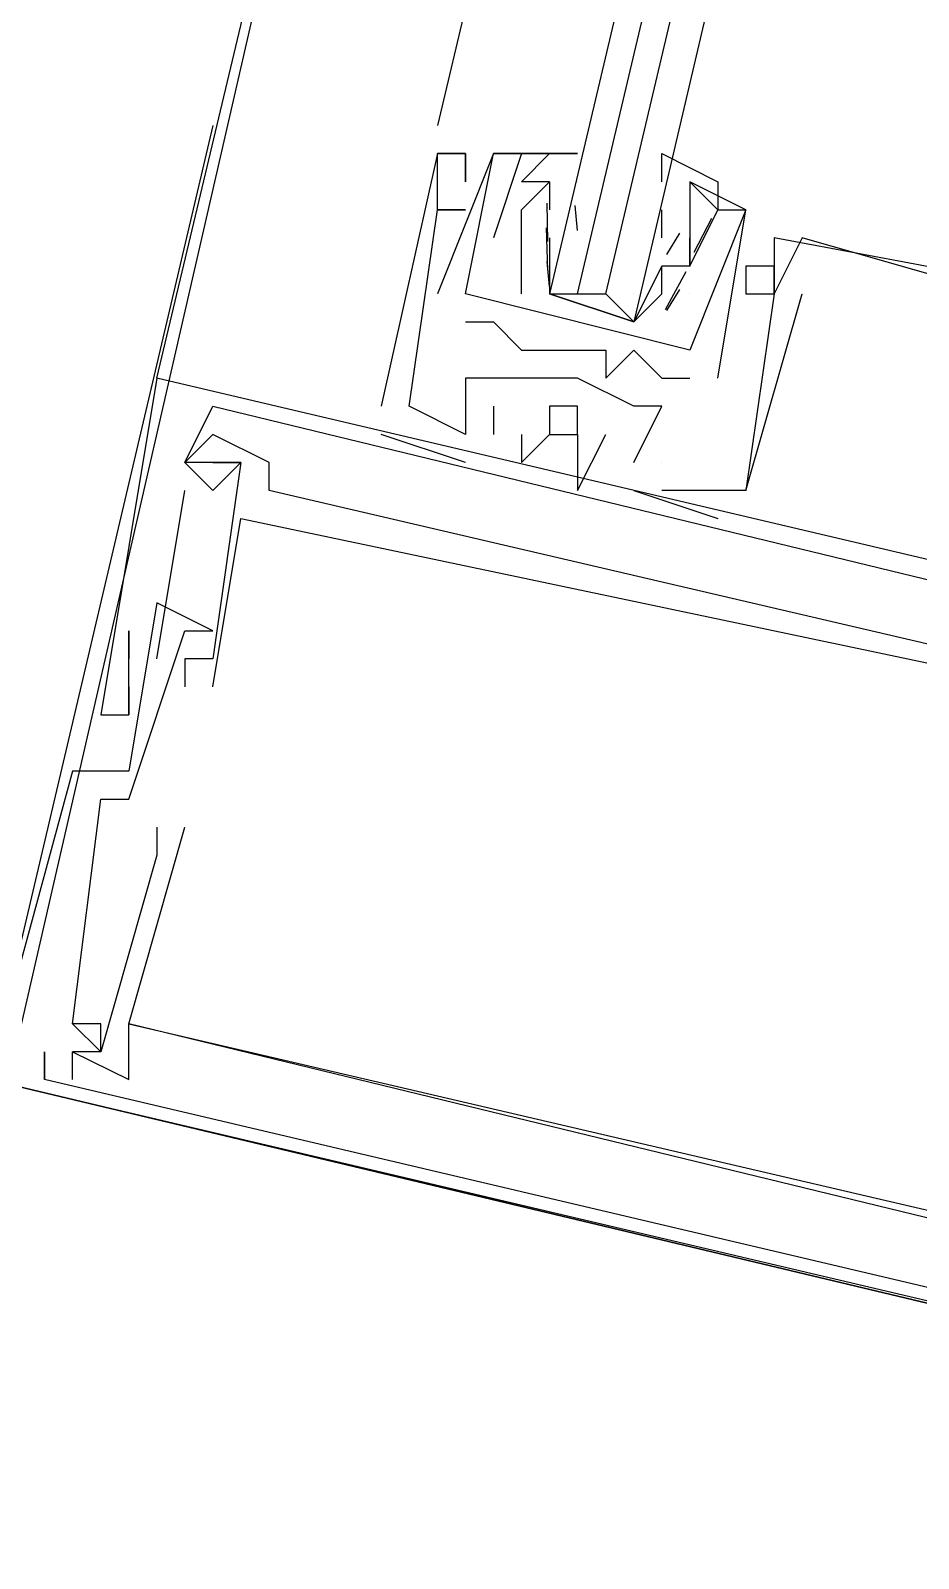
# Model space of a CAD drawing. Header units: feet. Extents: x -84 to 198, y -22 to 181.
# Drawn here: x 123.633 to 124.055, y 144.11 to 144.836 of the extents above; entities that cross this region are included whole.
import ezdxf

# ---------------------------------------------------------------- set-up
doc = ezdxf.new("R2010")
doc.units = ezdxf.units.FT
doc.layers.add('A-LINEA', color=7, linetype='CONTINUOUS')
doc.layers.add('A-MURO-CONCRETO', color=8, linetype='CONTINUOUS')

msp = doc.modelspace()

# ---------------------------------------------------------------- linework, layer by layer
at = {"layer": 'A-LINEA'}
for p, q in [((123.6933, 144.6711), (125.5467, 152.4444)), ((124.2133, 146.4178), (123.8267, 144.7911)), ((123.72, 144.7911), (123.6133, 144.3378)), ((123.8267, 144.7778), (123.8267, 144.7778)), ((123.8267, 144.7778), (123.8267, 144.7778)), ((123.8267, 144.7778), (123.8267, 144.7778)), ((123.8267, 144.7778), (123.8267, 144.7778)), ((123.8267, 144.7778), (123.8267, 144.7778)), ((123.8267, 144.7778), (123.8267, 144.7778)), ((123.84, 144.7778), (123.84, 144.7778)), ((123.84, 144.7778), (123.84, 144.7778)), ((123.84, 144.7778), (123.84, 144.7778)), ((123.84, 144.7778), (123.84, 144.7778)), ((123.84, 144.7778), (123.84, 144.7778)), ((123.84, 144.7778), (123.84, 144.7778)), ((123.8533, 144.7778), (123.8533, 144.7778)), ((123.8533, 144.7778), (123.8533, 144.7778)), ((123.8533, 144.7778), (123.8533, 144.7778)), ((123.8533, 144.7778), (123.8533, 144.7778)), ((123.8667, 144.7778), (123.8667, 144.7778)), ((123.8667, 144.7778), (123.8667, 144.7778)), ((123.88, 144.7778), (123.88, 144.7778)), ((123.88, 144.7778), (123.88, 144.7778)), ((123.84, 144.7644), (123.84, 144.7644)), ((123.84, 144.7644), (123.84, 144.7644)), ((123.84, 144.7644), (123.84, 144.7644)), ((123.88, 144.7644), (123.88, 144.7644)), ((123.88, 144.7644), (123.88, 144.7511)), ((123.88, 144.7644), (123.88, 144.7644)), ((123.8933, 144.7644), (123.8933, 144.7644)), ((123.9467, 144.7644), (123.9467, 144.7644)), ((123.9467, 144.7644), (123.9467, 144.7644)), ((123.8267, 144.7511), (123.8267, 144.7511)), ((123.8267, 144.7511), (123.8267, 144.7511)), ((123.8267, 144.7511), (123.8267, 144.7511)), ((123.8267, 144.7511), (123.8267, 144.7511)), ((123.8267, 144.7511), (123.8267, 144.7511)), ((123.8267, 144.7511), (123.8267, 144.7511)), ((123.84, 144.7511), (123.84, 144.7511)), ((123.84, 144.7511), (123.84, 144.7511)), ((123.84, 144.7511), (123.84, 144.7511)), ((123.8667, 144.7378), (123.8667, 144.7511)), ((123.8667, 144.7511), (123.8667, 144.7511)), ((123.8667, 144.7378), (123.8667, 144.7511)), ((123.8667, 144.7511), (123.8667, 144.7511)), ((123.8792, 144.736), (123.8789, 144.7543)), ((123.88, 144.7511), (123.88, 144.7511)), ((123.8932, 144.7413), (123.8922, 144.7532)), ((123.9333, 144.7511), (123.9333, 144.7511)), ((123.9333, 144.7378), (123.9333, 144.7511)), ((123.9333, 144.7511), (123.9333, 144.7511)), ((123.9333, 144.7511), (123.9333, 144.7511)), ((123.9467, 144.7511), (123.9467, 144.7511)), ((123.9467, 144.7511), (123.9467, 144.7511)), ((123.96, 144.7511), (123.96, 144.7511)), ((123.96, 144.7511), (123.96, 144.7511)), ((123.9733, 144.7511), (123.9733, 144.7511)), ((123.9733, 144.7511), (123.9733, 144.7511)), ((123.9733, 144.7511), (123.9733, 144.7511)), ((123.9733, 144.7511), (123.9733, 144.7511)), ((123.8791, 144.7222), (123.8786, 144.7426)), ((123.9418, 144.74), (123.9356, 144.7298)), ((123.957, 144.747), (123.9485, 144.7308)), ((123.8533, 144.7378), (123.8533, 144.7378)), ((123.8533, 144.7378), (123.8533, 144.7378)), ((123.8667, 144.7378), (123.8667, 144.7378)), ((123.8667, 144.7378), (123.8667, 144.7378)), ((123.9333, 144.7378), (123.9333, 144.7378)), ((123.9467, 144.7378), (123.9467, 144.7378)), ((123.9467, 144.7378), (123.9467, 144.7378)), ((123.9467, 144.7378), (123.9467, 144.7378)), ((123.9467, 144.7378), (123.9467, 144.7378)), ((123.9867, 144.7378), (123.9867, 144.7378)), ((123.9867, 144.7378), (123.9867, 144.7378)), ((123.9867, 144.7378), (123.9867, 144.7378)), ((124, 144.7378), (124, 144.7378)), ((124, 144.7378), (124, 144.7378)), ((124, 144.7378), (124, 144.7378)), ((123.8799, 144.7146), (123.8788, 144.7265)), ((123.88, 144.7244), (123.88, 144.7244)), ((123.9333, 144.7244), (123.9333, 144.7244)), ((123.9333, 144.7244), (123.9333, 144.7244)), ((123.9447, 144.7216), (123.935, 144.7036)), ((123.9467, 144.7244), (123.9467, 144.7244)), ((123.9467, 144.7244), (123.9467, 144.7244)), ((123.9467, 144.7244), (123.9467, 144.7244)), ((123.9467, 144.7244), (123.9467, 144.7244)), ((123.9467, 144.7244), (123.9467, 144.7244)), ((123.9467, 144.7244), (123.9467, 144.7244)), ((123.9467, 144.7244), (123.9467, 144.7244)), ((123.9467, 144.7244), (123.9467, 144.7244)), ((123.9733, 144.7244), (123.9733, 144.7244)), ((123.9733, 144.7244), (123.9733, 144.7244)), ((123.9733, 144.7244), (123.9733, 144.7244)), ((123.9867, 144.7244), (123.9867, 144.7244)), ((123.9867, 144.7244), (123.9867, 144.7244)), ((123.9867, 144.7244), (123.9867, 144.7244)), ((123.8267, 144.7111), (123.8267, 144.7111)), ((123.8267, 144.7111), (123.8267, 144.7111)), ((123.84, 144.7111), (123.84, 144.7111)), ((123.84, 144.7111), (123.84, 144.7111)), ((123.84, 144.7111), (123.84, 144.7111)), ((123.84, 144.7111), (123.84, 144.7111)), ((123.8933, 144.7111), (123.9067, 144.7111)), ((123.92, 144.7111), (123.92, 144.7111)), ((123.9418, 144.7133), (123.9356, 144.7032)), ((123.9467, 144.7111), (123.9467, 144.7111)), ((123.9467, 144.7111), (123.9467, 144.7111)), ((123.9467, 144.7111), (123.9467, 144.7111)), ((123.9467, 144.7111), (123.9467, 144.7111)), ((123.9733, 144.7111), (123.9733, 144.7111)), ((123.9733, 144.7111), (123.9733, 144.7111)), ((123.9733, 144.7111), (123.9733, 144.7111)), ((123.9867, 144.7111), (123.9867, 144.7111)), ((123.9867, 144.7111), (123.9867, 144.7111)), ((123.9867, 144.7111), (123.9867, 144.7111)), ((123.9867, 144.7111), (123.9867, 144.7111)), ((123.9867, 144.7111), (123.9867, 144.7111)), ((123.9867, 144.7111), (123.9867, 144.7111)), ((123.9867, 144.7111), (123.9867, 144.7111)), ((123.9867, 144.7111), (123.9867, 144.7111)), ((123.9867, 144.7111), (123.9867, 144.7111)), ((124, 144.7111), (124, 144.7111)), ((124, 144.7111), (124, 144.7111)), ((124, 144.7111), (124, 144.7111)), ((123.84, 144.6978), (123.84, 144.6978)), ((123.84, 144.6978), (123.84, 144.6978)), ((123.8533, 144.6978), (123.8533, 144.6978)), ((123.8533, 144.6978), (123.8533, 144.6978)), ((123.8667, 144.6844), (123.8667, 144.6844)), ((123.8667, 144.6844), (123.8667, 144.6844)), ((123.88, 144.6844), (123.88, 144.6844)), ((123.88, 144.6844), (123.88, 144.6844)), ((123.9067, 144.6844), (123.9067, 144.6844)), ((123.9067, 144.6844), (123.9067, 144.6844)), ((123.92, 144.6844), (123.92, 144.6844)), ((123.92, 144.6844), (123.92, 144.6844)), ((123.6933, 144.6711), (123.6933, 144.6711)), ((123.6933, 144.6711), (123.6933, 144.6711)), ((123.6933, 144.6711), (123.6933, 144.6711)), ((123.84, 144.6711), (123.84, 144.6711)), ((123.84, 144.6711), (123.84, 144.6711)), ((123.84, 144.6711), (123.84, 144.6711)), ((123.8667, 144.6711), (123.8667, 144.6711)), ((123.8667, 144.6711), (123.8667, 144.6711)), ((123.8667, 144.6711), (123.8667, 144.6711)), ((123.8933, 144.6711), (123.8933, 144.6711)), ((123.8933, 144.6711), (123.8933, 144.6711)), ((123.8933, 144.6711), (123.8933, 144.6711)), ((123.9067, 144.6711), (123.9067, 144.6711)), ((123.9067, 144.6711), (123.9067, 144.6711)), ((123.9333, 144.6711), (123.9333, 144.6711)), ((123.9333, 144.6711), (123.9333, 144.6711)), ((123.9467, 144.6711), (123.9467, 144.6711)), ((123.9467, 144.6711), (123.9467, 144.6711)), ((123.96, 144.6711), (123.96, 144.6711)), ((123.96, 144.6711), (123.96, 144.6711)), ((123.7067, 144.6311), (123.72, 144.6578)), ((123.7067, 144.6311), (123.72, 144.6578)), ((123.7067, 144.6311), (123.72, 144.6578)), ((123.8, 144.6578), (123.8, 144.6578)), ((123.8, 144.6578), (123.8, 144.6578)), ((123.8, 144.6578), (123.8, 144.6578)), ((123.8133, 144.6578), (123.8133, 144.6578)), ((123.8133, 144.6578), (123.8133, 144.6578)), ((123.8133, 144.6578), (123.8133, 144.6578)), ((123.8533, 144.6578), (123.8533, 144.6578)), ((123.8533, 144.6578), (123.8533, 144.6578)), ((123.8533, 144.6578), (123.8533, 144.6578)), ((123.92, 144.6578), (123.92, 144.6578)), ((123.92, 144.6578), (123.92, 144.6578)), ((123.92, 144.6578), (123.92, 144.6578)), ((123.9333, 144.6578), (123.9333, 144.6578)), ((123.9333, 144.6578), (123.9333, 144.6578)), ((123.9333, 144.6578), (123.9333, 144.6578)), ((123.72, 144.6444), (123.72, 144.6444)), ((123.72, 144.6444), (123.72, 144.6444)), ((123.72, 144.6444), (123.72, 144.6444)), ((123.84, 144.6311), (123.8, 144.6444)), ((123.8, 144.6444), (123.8, 144.6444)), ((123.84, 144.6311), (123.8, 144.6444)), ((123.8, 144.6444), (123.8, 144.6444)), ((123.84, 144.6311), (123.8, 144.6444)), ((123.8, 144.6444), (123.8, 144.6444)), ((123.84, 144.6444), (123.84, 144.6444)), ((123.84, 144.6444), (123.84, 144.6444)), ((123.84, 144.6444), (123.84, 144.6444)), ((123.84, 144.6444), (123.84, 144.6444)), ((123.84, 144.6444), (123.84, 144.6444)), ((123.84, 144.6444), (123.84, 144.6444)), ((123.8533, 144.6444), (123.8533, 144.6444)), ((123.8533, 144.6444), (123.8533, 144.6444)), ((123.8533, 144.6444), (123.8533, 144.6444)), ((123.8667, 144.6444), (123.8667, 144.6444)), ((123.8667, 144.6444), (123.8667, 144.6444)), ((123.8667, 144.6444), (123.8667, 144.6444)), ((123.88, 144.6444), (123.88, 144.6444)), ((123.88, 144.6444), (123.88, 144.6444)), ((123.88, 144.6444), (123.88, 144.6444)), ((123.8933, 144.6444), (123.8933, 144.6444)), ((123.8933, 144.6444), (123.8933, 144.6444)), ((123.8933, 144.6444), (123.8933, 144.6444)), ((123.9067, 144.6444), (123.9067, 144.6444)), ((123.9067, 144.6444), (123.9067, 144.6444)), ((123.9067, 144.6444), (123.9067, 144.6444)), ((123.7067, 144.6311), (123.7067, 144.6311)), ((123.7067, 144.6311), (123.7067, 144.6311)), ((123.7067, 144.6311), (123.7067, 144.6311)), ((123.7067, 144.6311), (123.7067, 144.6311)), ((123.7067, 144.6311), (123.7067, 144.6311)), ((123.7067, 144.6311), (123.7067, 144.6311)), ((123.7067, 144.6311), (123.7067, 144.6311)), ((123.7067, 144.6311), (123.7067, 144.6311)), ((123.7067, 144.6311), (123.7067, 144.6311)), ((123.72, 144.6311), (123.72, 144.6311)), ((123.72, 144.6311), (123.72, 144.6311)), ((123.72, 144.6311), (123.72, 144.6311)), ((123.72, 144.6311), (123.72, 144.6311)), ((123.72, 144.6311), (123.72, 144.6311)), ((123.72, 144.6311), (123.72, 144.6311)), ((123.7333, 144.6311), (123.7333, 144.6311)), ((123.7333, 144.6311), (123.7333, 144.6311)), ((123.7333, 144.6311), (123.7333, 144.6311)), ((123.7333, 144.6311), (123.7333, 144.6311)), ((123.7333, 144.6311), (123.7333, 144.6311)), ((123.7333, 144.6311), (123.7333, 144.6311)), ((123.7467, 144.6311), (123.7467, 144.6311)), ((123.7467, 144.6311), (123.7467, 144.6311)), ((123.7467, 144.6311), (123.7467, 144.6311)), ((123.84, 144.6311), (123.84, 144.6311)), ((123.84, 144.6311), (123.84, 144.6311)), ((123.84, 144.6311), (123.84, 144.6311)), ((123.8667, 144.6311), (123.8667, 144.6311)), ((123.8667, 144.6311), (123.8667, 144.6311)), ((123.8667, 144.6311), (123.8667, 144.6311)), ((123.8933, 144.6311), (123.8933, 144.6311)), ((123.8933, 144.6311), (123.8933, 144.6311)), ((123.8933, 144.6311), (123.8933, 144.6311)), ((123.92, 144.6311), (123.92, 144.6311)), ((123.92, 144.6311), (123.92, 144.6311)), ((123.92, 144.6311), (123.92, 144.6311)), ((123.92, 144.6311), (123.92, 144.6311)), ((123.92, 144.6311), (123.92, 144.6311)), ((123.92, 144.6311), (123.92, 144.6311)), ((123.92, 144.6311), (123.92, 144.6311)), ((123.92, 144.6311), (123.92, 144.6311)), ((123.92, 144.6311), (123.92, 144.6311)), ((123.9333, 144.6311), (123.9333, 144.6311)), ((123.9333, 144.6311), (123.9333, 144.6311)), ((123.9333, 144.6311), (123.9333, 144.6311)), ((123.6933, 144.5378), (123.7067, 144.6178)), ((123.6933, 144.5378), (123.7067, 144.6178)), ((123.6933, 144.5378), (123.7067, 144.6178)), ((123.7067, 144.6178), (123.7067, 144.6178)), ((123.7067, 144.6178), (123.7067, 144.6178)), ((123.7067, 144.6178), (123.7067, 144.6178)), ((123.72, 144.6178), (123.72, 144.6178)), ((123.72, 144.6178), (123.72, 144.6178)), ((123.72, 144.6178), (123.72, 144.6178)), ((123.7467, 144.6178), (123.7467, 144.6178)), ((123.7467, 144.6178), (123.7467, 144.6178)), ((123.7467, 144.6178), (123.7467, 144.6178)), ((123.8933, 144.6178), (123.8933, 144.6178)), ((123.8933, 144.6178), (123.8933, 144.6178)), ((123.8933, 144.6178), (123.8933, 144.6178)), ((123.92, 144.6178), (123.92, 144.6178)), ((123.92, 144.6178), (123.92, 144.6178)), ((123.92, 144.6178), (123.92, 144.6178)), ((123.9333, 144.6178), (123.9333, 144.6178)), ((123.9333, 144.6178), (123.9333, 144.6178)), ((123.9333, 144.6178), (123.9333, 144.6178)), ((123.9733, 144.6178), (123.9733, 144.6178)), ((123.9733, 144.6178), (123.9733, 144.6178)), ((123.9733, 144.6178), (123.9733, 144.6178)), ((123.9733, 144.6178), (123.9733, 144.6178)), ((123.9733, 144.6178), (123.9733, 144.6178)), ((123.9733, 144.6178), (123.9733, 144.6178)), ((123.7333, 144.6044), (123.7333, 144.6044)), ((123.7333, 144.6044), (123.7333, 144.6044)), ((123.7333, 144.6044), (123.7333, 144.6044)), ((123.96, 144.6044), (123.96, 144.6044)), ((123.96, 144.6044), (123.96, 144.6044)), ((123.96, 144.6044), (123.96, 144.6044)), ((123.6933, 144.5644), (123.6933, 144.5644)), ((123.6933, 144.5644), (123.6933, 144.5644)), ((123.6933, 144.5644), (123.6933, 144.5644)), ((123.68, 144.5511), (123.68, 144.5511)), ((123.68, 144.5511), (123.68, 144.5511)), ((123.68, 144.5511), (123.68, 144.5511)), ((123.7067, 144.5511), (123.7067, 144.5511)), ((123.7067, 144.5511), (123.7067, 144.5511)), ((123.7067, 144.5511), (123.7067, 144.5511)), ((123.72, 144.5511), (123.72, 144.5511)), ((123.72, 144.5511), (123.72, 144.5511)), ((123.72, 144.5511), (123.72, 144.5511)), ((123.68, 144.5378), (123.68, 144.5378)), ((123.68, 144.5378), (123.68, 144.5378)), ((123.68, 144.5378), (123.68, 144.5378)), ((123.6933, 144.5378), (123.6933, 144.5378)), ((123.6933, 144.5378), (123.6933, 144.5378)), ((123.6933, 144.5378), (123.6933, 144.5378)), ((123.7067, 144.5378), (123.7067, 144.5378)), ((123.7067, 144.5378), (123.7067, 144.5378)), ((123.7067, 144.5378), (123.7067, 144.5378)), ((123.72, 144.5378), (123.72, 144.5378)), ((123.72, 144.5378), (123.72, 144.5378)), ((123.72, 144.5378), (123.72, 144.5378)), ((123.68, 144.5244), (123.68, 144.5244)), ((123.68, 144.5244), (123.68, 144.5244)), ((123.68, 144.5244), (123.68, 144.5244)), ((123.7067, 144.5244), (123.7067, 144.5244)), ((123.7067, 144.5244), (123.7067, 144.5244)), ((123.7067, 144.5244), (123.7067, 144.5244)), ((123.72, 144.5244), (123.72, 144.5244)), ((123.72, 144.5244), (123.72, 144.5244)), ((123.72, 144.5244), (123.72, 144.5244)), ((123.6667, 144.5111), (123.6667, 144.5111)), ((123.6667, 144.5111), (123.6667, 144.5111)), ((123.6667, 144.5111), (123.6667, 144.5111)), ((123.68, 144.5111), (123.68, 144.5111)), ((123.68, 144.5111), (123.68, 144.5111)), ((123.68, 144.5111), (123.68, 144.5111)), ((123.68, 144.5111), (123.68, 144.5111)), ((123.68, 144.5111), (123.68, 144.5111)), ((123.68, 144.5111), (123.68, 144.5111)), ((123.6533, 144.4844), (123.6533, 144.4844)), ((123.6533, 144.4844), (123.6533, 144.4844)), ((123.6533, 144.4844), (123.6533, 144.4844)), ((123.68, 144.4844), (123.68, 144.4844)), ((123.68, 144.4844), (123.68, 144.4844)), ((123.68, 144.4844), (123.68, 144.4844)), ((123.6667, 144.4711), (123.6667, 144.4711)), ((123.6667, 144.4711), (123.6667, 144.4711)), ((123.6667, 144.4711), (123.6667, 144.4711)), ((123.68, 144.4711), (123.68, 144.4711)), ((123.68, 144.4711), (123.68, 144.4711)), ((123.68, 144.4711), (123.68, 144.4711)), ((123.6933, 144.4578), (123.6933, 144.4578)), ((123.6933, 144.4578), (123.6933, 144.4578)), ((123.6933, 144.4578), (123.6933, 144.4578)), ((123.7067, 144.4578), (123.7067, 144.4578)), ((123.7067, 144.4578), (123.7067, 144.4578)), ((123.7067, 144.4578), (123.7067, 144.4578)), ((123.6933, 144.4444), (123.6933, 144.4444)), ((123.6933, 144.4444), (123.6933, 144.4444)), ((123.6933, 144.4444), (123.6933, 144.4444)), ((123.6533, 144.3644), (123.6533, 144.3644)), ((123.6533, 144.3644), (123.6533, 144.3644)), ((123.6533, 144.3644), (123.6533, 144.3644)), ((123.6533, 144.3644), (123.6533, 144.3644)), ((123.6533, 144.3644), (123.6533, 144.3644)), ((123.6533, 144.3644), (123.6533, 144.3644)), ((123.6667, 144.3644), (123.6667, 144.3644)), ((123.6667, 144.3644), (123.6667, 144.3644)), ((123.6667, 144.3644), (123.6667, 144.3644)), ((123.68, 144.3644), (123.68, 144.3644)), ((123.68, 144.3644), (123.68, 144.3644)), ((123.68, 144.3644), (123.68, 144.3644)), ((123.68, 144.3644), (123.68, 144.3644)), ((123.68, 144.3644), (123.68, 144.3644)), ((123.68, 144.3644), (123.68, 144.3644)), ((123.64, 144.3511), (123.64, 144.3378)), ((123.64, 144.3511), (123.64, 144.3511)), ((123.64, 144.3511), (123.64, 144.3511)), ((123.64, 144.3511), (123.64, 144.3378)), ((123.64, 144.3511), (123.64, 144.3511)), ((123.64, 144.3511), (123.64, 144.3511)), ((123.64, 144.3511), (123.64, 144.3378)), ((123.64, 144.3511), (123.64, 144.3511)), ((123.64, 144.3511), (123.64, 144.3511)), ((123.6533, 144.3511), (123.6533, 144.3511)), ((123.6533, 144.3511), (123.6533, 144.3511)), ((123.6533, 144.3511), (123.6533, 144.3511)), ((123.6533, 144.3511), (123.6533, 144.3511)), ((123.6533, 144.3511), (123.6533, 144.3511)), ((123.6533, 144.3511), (123.6533, 144.3511)), ((123.6533, 144.3511), (123.6533, 144.3511)), ((123.6533, 144.3511), (123.6533, 144.3511)), ((123.6533, 144.3511), (123.6533, 144.3511)), ((123.6667, 144.3511), (123.6667, 144.3511)), ((123.6667, 144.3511), (123.6667, 144.3511)), ((123.6667, 144.3511), (123.6667, 144.3511)), ((123.6667, 144.3511), (123.6667, 144.3511)), ((123.6667, 144.3511), (123.6667, 144.3511)), ((123.6667, 144.3511), (123.6667, 144.3511)), ((123.64, 144.3378), (123.64, 144.3378)), ((123.64, 144.3378), (123.64, 144.3378)), ((123.64, 144.3378), (123.64, 144.3378)), ((123.64, 144.3378), (123.64, 144.3378)), ((123.64, 144.3378), (123.64, 144.3378)), ((123.64, 144.3378), (123.64, 144.3378)), ((123.6533, 144.3378), (123.6533, 144.3378)), ((123.6533, 144.3378), (123.6533, 144.3378)), ((123.6533, 144.3378), (123.6533, 144.3378)), ((123.68, 144.3378), (123.68, 144.3378)), ((123.68, 144.3378), (123.68, 144.3378)), ((123.68, 144.3378), (123.68, 144.3378))]:
    msp.add_line(p, q, dxfattribs=at)
for points in [[(124.28, 146.4044), (123.88, 144.7111), (123.8933, 144.7111), (124.2933, 146.4044)], [(124.32, 146.4044), (123.92, 144.6978), (123.9067, 144.7111), (124.3067, 146.4044)], [(126.8667, 142.8578), (127.2533, 144.4844), (123.84, 145.2844), (123.4667, 143.6578), (126.8667, 142.8578)], [(123.92, 144.6311), (123.9333, 144.6578), (123.92, 144.6578), (123.8933, 144.6711), (123.8667, 144.6711), (123.84, 144.6711), (123.84, 144.6444), (123.8133, 144.6578), (123.8267, 144.7511), (123.84, 144.7511), (123.8267, 144.7511), (123.8267, 144.7778), (123.84, 144.7778), (123.84, 144.7644), (123.84, 144.7778), (123.8267, 144.7778), (123.8, 144.6578), (123.8, 144.6578)], [(123.92, 144.6311), (123.9333, 144.6578), (123.92, 144.6578), (123.8933, 144.6711), (123.8667, 144.6711), (123.84, 144.6711), (123.84, 144.6444), (123.8133, 144.6578), (123.8267, 144.7511), (123.84, 144.7511), (123.8267, 144.7511), (123.8267, 144.7778), (123.84, 144.7778), (123.84, 144.7644), (123.84, 144.7778), (123.8267, 144.7778), (123.8, 144.6578), (123.8, 144.6578)], [(123.92, 144.6311), (123.9333, 144.6578), (123.92, 144.6578), (123.8933, 144.6711), (123.8667, 144.6711), (123.84, 144.6711), (123.84, 144.6444), (123.8133, 144.6578), (123.8267, 144.7511), (123.84, 144.7511), (123.8267, 144.7511), (123.8267, 144.7778), (123.84, 144.7778), (123.84, 144.7644), (123.84, 144.7778), (123.8267, 144.7778), (123.8, 144.6578), (123.8, 144.6578)], [(123.88, 144.7778), (123.8533, 144.7778), (123.8267, 144.7111)], [(123.88, 144.7778), (123.8533, 144.7778), (123.8267, 144.7111)], [(123.9467, 144.6844), (123.84, 144.7111), (123.8533, 144.7778), (123.8667, 144.7778), (123.8533, 144.7378)], [(123.9467, 144.6844), (123.84, 144.7111), (123.8533, 144.7778), (123.8667, 144.7778), (123.8533, 144.7378)], [(123.8667, 144.7111), (123.8667, 144.7378), (123.8667, 144.7511), (123.88, 144.7644), (123.8667, 144.7644), (123.88, 144.7778), (123.8667, 144.7778), (123.8933, 144.7778), (123.88, 144.7778)], [(123.9333, 144.7644), (123.9333, 144.7778), (123.96, 144.7644), (123.96, 144.7511), (123.9467, 144.7644), (123.9467, 144.7511), (123.9467, 144.7244), (123.9333, 144.7244), (123.92, 144.6978), (123.88, 144.7111)], [(123.96, 144.6711), (123.9733, 144.7511), (123.9467, 144.7644), (123.9467, 144.7511)], [(123.96, 144.6711), (123.9733, 144.7511), (123.9467, 144.7644), (123.9467, 144.7511)], [(123.9467, 144.7244), (123.96, 144.7511), (123.9733, 144.7511), (123.9467, 144.6844)], [(123.9467, 144.7244), (123.96, 144.7511), (123.9733, 144.7511), (123.9467, 144.6844)], [(123.88, 144.7378), (123.88, 144.7244), (123.88, 144.7111), (123.92, 144.6978), (123.9333, 144.7111), (123.9333, 144.7244)], [(123.9467, 144.7378), (123.9467, 144.7244), (123.9467, 144.7378), (123.9467, 144.7244), (123.9333, 144.7244)], [(124.2, 144.6978), (123.9867, 144.7378), (123.9867, 144.7111), (123.9867, 144.7244), (123.9733, 144.7244), (123.9733, 144.7111), (123.9867, 144.7111), (123.9733, 144.6178), (123.9333, 144.6178)], [(123.9467, 144.7378), (123.9467, 144.7244), (123.9467, 144.7378), (123.9467, 144.7244), (123.9333, 144.7244)], [(124.2, 144.6978), (123.9867, 144.7378), (123.9867, 144.7111), (123.9867, 144.7244), (123.9733, 144.7244), (123.9733, 144.7111), (123.9867, 144.7111), (123.9733, 144.6178), (123.9333, 144.6178)], [(124.2, 144.6978), (123.9867, 144.7378), (123.9867, 144.7111), (123.9867, 144.7244), (123.9733, 144.7244), (123.9733, 144.7111), (123.9867, 144.7111), (123.9733, 144.6178), (123.9333, 144.6178)], [(124.0933, 144.5911), (124.0933, 144.5778), (124.16, 144.5644), (124.1867, 144.6844), (124, 144.7378), (123.9867, 144.7111), (123.9867, 144.7111)], [(124.0933, 144.5911), (124.0933, 144.5778), (124.16, 144.5644), (124.1867, 144.6844), (124, 144.7378), (123.9867, 144.7111), (123.9867, 144.7111)], [(124.0933, 144.5911), (124.0933, 144.5778), (124.16, 144.5644), (124.1867, 144.6844), (124, 144.7378), (123.9867, 144.7111), (123.9867, 144.7111)], [(123.9733, 144.6178), (123.9733, 144.6178), (124, 144.7111)], [(123.9733, 144.6178), (123.9733, 144.6178), (124, 144.7111)], [(123.9733, 144.6178), (123.9733, 144.6178), (124, 144.7111)], [(123.84, 144.6978), (123.8533, 144.6978), (123.8667, 144.6844), (123.88, 144.6844), (123.9067, 144.6844), (123.9067, 144.6711), (123.92, 144.6844), (123.9333, 144.6711), (123.9467, 144.6711)], [(123.84, 144.6978), (123.8533, 144.6978), (123.8667, 144.6844), (123.88, 144.6844), (123.9067, 144.6844), (123.9067, 144.6711), (123.92, 144.6844), (123.9333, 144.6711), (123.9467, 144.6711)], [(124.36, 144.5111), (124.3733, 144.4978), (124.3733, 144.5111), (123.6933, 144.6711), (123.6667, 144.5111), (123.68, 144.5111)], [(124.36, 144.5111), (124.3733, 144.4978), (124.3733, 144.5111), (123.6933, 144.6711), (123.6667, 144.5111), (123.68, 144.5111)], [(124.36, 144.5111), (124.3733, 144.4978), (124.3733, 144.5111), (123.6933, 144.6711), (123.6667, 144.5111), (123.68, 144.5111)], [(123.72, 144.6578), (124.16, 144.5511), (124.16, 144.5244)], [(123.72, 144.6578), (124.16, 144.5511), (124.16, 144.5244)], [(123.72, 144.6578), (124.16, 144.5511), (124.16, 144.5244)], [(123.8533, 144.6578), (123.8533, 144.6444), (123.8533, 144.6444)], [(123.8533, 144.6578), (123.8533, 144.6444), (123.8533, 144.6444)], [(123.8533, 144.6578), (123.8533, 144.6444), (123.8533, 144.6444)], [(123.8933, 144.6578), (123.88, 144.6578), (123.88, 144.6444), (123.8933, 144.6444), (123.8933, 144.6578), (123.88, 144.6578), (123.88, 144.6444), (123.8933, 144.6444), (123.8933, 144.6578), (123.88, 144.6578), (123.88, 144.6444)], [(123.8933, 144.6578), (123.88, 144.6578), (123.88, 144.6444), (123.8933, 144.6444), (123.8933, 144.6578), (123.88, 144.6578), (123.88, 144.6444), (123.8933, 144.6444), (123.8933, 144.6578), (123.88, 144.6578), (123.88, 144.6444)], [(123.8933, 144.6578), (123.88, 144.6578), (123.88, 144.6444), (123.8933, 144.6444), (123.8933, 144.6578), (123.88, 144.6578), (123.88, 144.6444), (123.8933, 144.6444), (123.8933, 144.6578), (123.88, 144.6578), (123.88, 144.6444)], [(124.16, 144.5244), (124.16, 144.5378), (124.1467, 144.5378), (124.1467, 144.5244), (123.7467, 144.6178), (123.7467, 144.6311), (123.72, 144.6444), (123.7067, 144.6311)], [(124.16, 144.5244), (124.16, 144.5378), (124.1467, 144.5378), (124.1467, 144.5244), (123.7467, 144.6178), (123.7467, 144.6311), (123.72, 144.6444), (123.7067, 144.6311)], [(124.16, 144.5244), (124.16, 144.5378), (124.1467, 144.5378), (124.1467, 144.5244), (123.7467, 144.6178), (123.7467, 144.6311), (123.72, 144.6444), (123.7067, 144.6311)], [(123.8667, 144.6444), (123.8667, 144.6311), (123.88, 144.6444), (123.88, 144.6444)], [(123.8667, 144.6444), (123.8667, 144.6311), (123.88, 144.6444), (123.88, 144.6444)], [(123.8667, 144.6444), (123.8667, 144.6311), (123.88, 144.6444), (123.88, 144.6444)], [(123.8933, 144.6444), (123.8933, 144.6311), (123.8933, 144.6178), (123.9067, 144.6444), (123.9067, 144.6444)], [(123.8933, 144.6444), (123.8933, 144.6311), (123.8933, 144.6178), (123.9067, 144.6444), (123.9067, 144.6444)], [(123.8933, 144.6444), (123.8933, 144.6311), (123.8933, 144.6178), (123.9067, 144.6444), (123.9067, 144.6444)], [(123.72, 144.6311), (123.7333, 144.6311), (123.72, 144.5378), (123.7067, 144.5378), (123.7067, 144.5244)], [(123.7067, 144.6311), (123.72, 144.6178), (123.7333, 144.6311), (123.7067, 144.6311)], [(123.72, 144.6311), (123.7333, 144.6311), (123.72, 144.5378), (123.7067, 144.5378), (123.7067, 144.5244)], [(123.7067, 144.6311), (123.72, 144.6178), (123.7333, 144.6311), (123.7067, 144.6311)], [(123.72, 144.6311), (123.7333, 144.6311), (123.72, 144.5378), (123.7067, 144.5378), (123.7067, 144.5244)], [(123.7067, 144.6311), (123.72, 144.6178), (123.7333, 144.6311), (123.7067, 144.6311)], [(123.92, 144.6178), (123.92, 144.6178), (123.96, 144.6044)], [(123.92, 144.6178), (123.92, 144.6178), (123.96, 144.6044)], [(123.92, 144.6178), (123.92, 144.6178), (123.96, 144.6044)], [(123.72, 144.5244), (123.7333, 144.6044), (124.24, 144.4978)], [(123.72, 144.5244), (123.7333, 144.6044), (124.24, 144.4978)], [(123.72, 144.5244), (123.7333, 144.6044), (124.24, 144.4978)], [(123.6533, 144.3644), (123.6667, 144.3511), (123.6667, 144.3644), (123.6533, 144.3644), (123.6667, 144.4711), (123.68, 144.4711), (123.7067, 144.5511), (123.72, 144.5511), (123.6933, 144.5644), (123.68, 144.4844), (123.6533, 144.4844), (123.6133, 144.3378), (124.2933, 144.1778)], [(123.6533, 144.3644), (123.6667, 144.3511), (123.6667, 144.3644), (123.6533, 144.3644), (123.6667, 144.4711), (123.68, 144.4711), (123.7067, 144.5511), (123.72, 144.5511), (123.6933, 144.5644), (123.68, 144.4844), (123.6533, 144.4844), (123.6133, 144.3378), (124.2933, 144.1778)], [(123.6533, 144.3644), (123.6667, 144.3511), (123.6667, 144.3644), (123.6533, 144.3644), (123.6667, 144.4711), (123.68, 144.4711), (123.7067, 144.5511), (123.72, 144.5511), (123.6933, 144.5644), (123.68, 144.4844), (123.6533, 144.4844), (123.6133, 144.3378), (124.2933, 144.1778)], [(123.68, 144.5244), (123.68, 144.5111), (123.68, 144.5511), (123.68, 144.5378)], [(123.68, 144.5244), (123.68, 144.5111), (123.68, 144.5511), (123.68, 144.5378)], [(123.68, 144.5244), (123.68, 144.5111), (123.68, 144.5511), (123.68, 144.5378)], [(123.6933, 144.4578), (123.6933, 144.4444), (123.6667, 144.3511), (123.6533, 144.3511)], [(123.6933, 144.4578), (123.6933, 144.4444), (123.6667, 144.3511), (123.6533, 144.3511)], [(123.6933, 144.4578), (123.6933, 144.4444), (123.6667, 144.3511), (123.6533, 144.3511)], [(124.1733, 144.2444), (123.68, 144.3644), (123.7067, 144.4578)], [(124.1733, 144.2444), (123.68, 144.3644), (123.7067, 144.4578)], [(124.1733, 144.2444), (123.68, 144.3644), (123.7067, 144.4578)], [(123.6533, 144.3378), (123.6533, 144.3511), (123.68, 144.3378), (123.68, 144.3644), (124.08, 144.2711), (124.08, 144.2444), (124.0933, 144.2444), (124.0933, 144.2578), (124.08, 144.2578)], [(123.6533, 144.3378), (123.6533, 144.3511), (123.68, 144.3378), (123.68, 144.3644), (124.08, 144.2711), (124.08, 144.2444), (124.0933, 144.2444), (124.0933, 144.2578), (124.08, 144.2578)], [(123.6533, 144.3378), (123.6533, 144.3511), (123.68, 144.3378), (123.68, 144.3644), (124.08, 144.2711), (124.08, 144.2444), (124.0933, 144.2444), (124.0933, 144.2578), (124.08, 144.2578)], [(124.0933, 144.2311), (124.1067, 144.2578), (124.0933, 144.2578), (124.0933, 144.2311), (123.64, 144.3378), (123.64, 144.3511)], [(124.0933, 144.2311), (124.1067, 144.2578), (124.0933, 144.2578), (124.0933, 144.2311), (123.64, 144.3378), (123.64, 144.3511)], [(124.0933, 144.2311), (124.1067, 144.2578), (124.0933, 144.2578), (124.0933, 144.2311), (123.64, 144.3378), (123.64, 144.3511)], [(126.64, 141.9111), (127.0267, 143.5244), (123.6133, 144.3378), (123.24, 142.7111), (126.64, 141.9111)]]:
    msp.add_lwpolyline(points, dxfattribs=at)
at = {"layer": 'A-MURO-CONCRETO'}
msp.add_lwpolyline([(123.6133, 144.3378), (127.0267, 143.5244), (123.4267, 143.5244), (123.6133, 144.3378), (123.6133, 144.3378)], dxfattribs=at)

doc.saveas('drawing.dxf')
